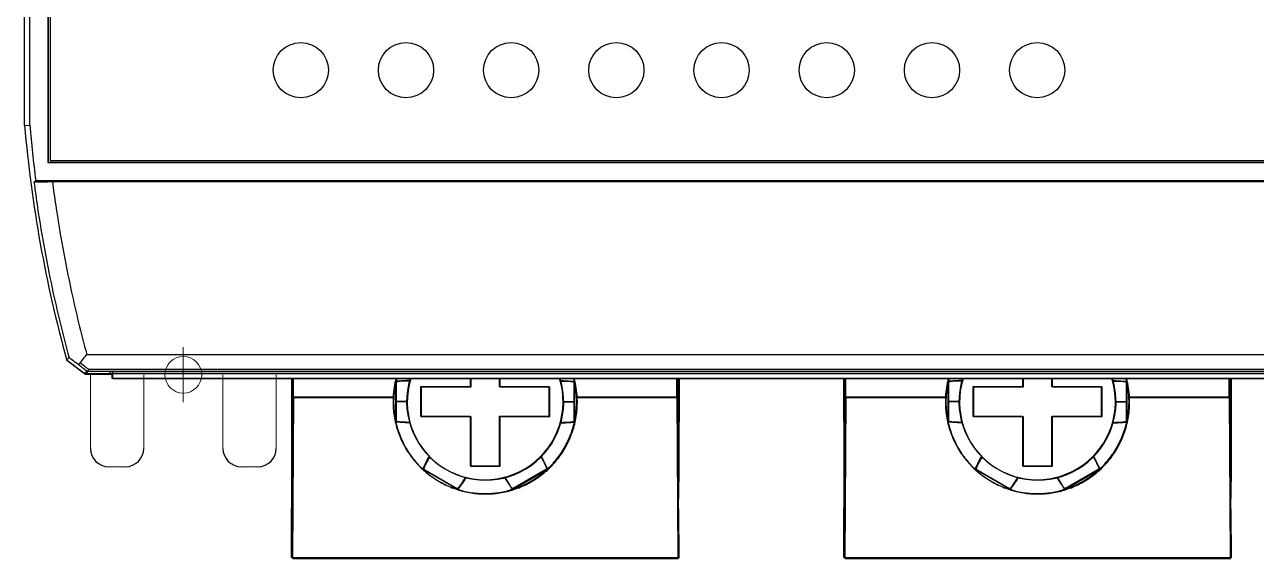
# Model space of a CAD drawing. Header units: millimetres. Extents: x 107 to 2900, y 85 to 3996.
# Drawn here: x 2151 to 2217.9, y 3483.7 to 3512.7 of the extents above; entities that cross this region are included whole.
import ezdxf
from ezdxf.lldxf.tags import DXFTag

# ---------------------------------------------------------------- set-up
doc = ezdxf.new("R2010")
doc.units = ezdxf.units.MM
doc.layers.add('2', color=7, linetype='Continuous')
tags = doc.linetypes.add('ACAD_ISO03W100', pattern=[30, 12, -18]).pattern_tags.tags
tags[6:7] = [DXFTag(74, 4), DXFTag(75, 0), DXFTag(340, '0'), DXFTag(46, 1.0), DXFTag(50, 0.0), DXFTag(44, 0.0), DXFTag(45, 0.0)]
tags[4:5] = [DXFTag(74, 4), DXFTag(75, 0), DXFTag(340, '0'), DXFTag(46, 1.0), DXFTag(50, 0.0), DXFTag(44, 0.0), DXFTag(45, 0.0)]

msp = doc.modelspace()

# ---------------------------------------------------------------- linework, layer by layer
at = {"color": 7, "linetype": 'Continuous'}
for p, q in [((2152.296, 3537.268), (2152.296, 3505.237)), ((2152.311, 3537.252), (2152.311, 3505.252)), ((2152.411, 3537.152), (2152.411, 3505.352)), ((2151.032, 3507.252), (2151.032, 3535.252)), ((2151.311, 3507.264), (2151.311, 3535.24)), ((2151.032, 3507.252), (2151.311, 3507.264)), ((2152.296, 3505.237), (2259.768, 3505.237)), ((2152.311, 3505.252), (2259.752, 3505.252)), ((2152.411, 3505.352), (2259.652, 3505.352)), ((2151.539, 3504.174), (2151.634, 3504.252)), ((2151.634, 3504.252), (2260.43, 3504.252)), ((2152.54, 3504.199), (2259.523, 3504.199)), ((2154.406, 3494.81), (2257.658, 3494.81)), ((2154.288, 3493.752), (2153.324, 3494.485)), ((2154.321, 3493.73), (2153.357, 3494.463)), ((2154.406, 3493.908), (2257.658, 3493.908)), ((2257.61, 3493.991), (2154.52, 3493.991)), ((2155.615, 3493.73), (2155.69, 3493.888)), ((2155.69, 3493.888), (2256.44, 3493.888)), ((2155.815, 3493.48), (2155.815, 3493.888)), ((2257.776, 3493.752), (2154.288, 3493.752)), ((2154.321, 3493.73), (2155.815, 3493.73)), ((2155.782, 3493.502), (2155.782, 3493.752)), ((2256.282, 3493.502), (2155.782, 3493.502)), ((2256.315, 3493.48), (2155.815, 3493.48)), ((2165.519, 3493.502), (2165.532, 3488.796)), ((2165.532, 3485.052), (2165.583, 3493.502)), ((2165.552, 3493.48), (2165.565, 3488.774)), ((2165.565, 3485.03), (2165.616, 3493.48)), ((2165.608, 3492.499), (2165.608, 3493.502)), ((2165.64, 3492.477), (2165.64, 3493.48)), ((2171.182, 3493.32), (2171.182, 3491.184)), ((2171.215, 3493.298), (2171.215, 3491.162)), ((2175.232, 3493.502), (2175.232, 3493.052)), ((2175.265, 3493.48), (2175.265, 3493.03)), ((2176.832, 3493.052), (2176.832, 3493.502)), ((2176.865, 3493.03), (2176.865, 3493.48)), ((2180.882, 3491.184), (2180.882, 3493.32)), ((2180.914, 3491.162), (2180.914, 3493.298)), ((2186.456, 3492.499), (2186.456, 3493.502)), ((2186.531, 3485.052), (2186.481, 3493.502)), ((2186.489, 3492.477), (2186.489, 3493.48)), ((2186.564, 3485.03), (2186.513, 3493.48)), ((2186.544, 3493.502), (2186.532, 3488.796)), ((2186.577, 3493.48), (2186.565, 3488.774)), ((2195.519, 3493.502), (2195.532, 3488.796)), ((2195.532, 3485.052), (2195.583, 3493.502)), ((2195.552, 3493.48), (2195.565, 3488.774)), ((2195.565, 3485.03), (2195.616, 3493.48)), ((2195.608, 3492.499), (2195.608, 3493.502)), ((2195.64, 3492.477), (2195.64, 3493.48)), ((2201.182, 3493.32), (2201.182, 3491.184)), ((2201.215, 3493.298), (2201.215, 3491.162)), ((2205.232, 3493.502), (2205.232, 3493.052)), ((2205.265, 3493.48), (2205.265, 3493.03)), ((2206.832, 3493.052), (2206.832, 3493.502)), ((2206.865, 3493.03), (2206.865, 3493.48)), ((2210.882, 3491.184), (2210.882, 3493.32)), ((2210.914, 3491.162), (2210.914, 3493.298)), ((2216.456, 3492.499), (2216.456, 3493.502)), ((2216.531, 3485.052), (2216.481, 3493.502)), ((2216.489, 3492.477), (2216.489, 3493.48)), ((2216.564, 3485.03), (2216.513, 3493.48)), ((2216.544, 3493.502), (2216.532, 3488.796)), ((2216.577, 3493.48), (2216.565, 3488.774)), ((2165.608, 3492.499), (2165.555, 3483.768)), ((2165.608, 3492.499), (2171.05, 3492.499)), ((2175.232, 3493.052), (2172.532, 3493.052)), ((2172.532, 3493.052), (2172.532, 3491.452)), ((2175.265, 3493.03), (2172.565, 3493.03)), ((2172.565, 3493.03), (2172.565, 3491.43)), ((2179.532, 3493.052), (2176.832, 3493.052)), ((2179.565, 3493.03), (2176.865, 3493.03)), ((2179.532, 3491.452), (2179.532, 3493.052)), ((2179.565, 3491.43), (2179.565, 3493.03)), ((2181.014, 3492.499), (2186.456, 3492.499)), ((2186.456, 3492.499), (2186.508, 3483.768)), ((2195.608, 3492.499), (2195.555, 3483.768)), ((2195.608, 3492.499), (2201.05, 3492.499)), ((2202.532, 3493.052), (2202.532, 3491.452)), ((2205.232, 3493.052), (2202.532, 3493.052)), ((2205.265, 3493.03), (2202.565, 3493.03)), ((2202.565, 3493.03), (2202.565, 3491.43)), ((2209.532, 3493.052), (2206.832, 3493.052)), ((2209.565, 3493.03), (2206.865, 3493.03)), ((2209.532, 3491.452), (2209.532, 3493.052)), ((2209.565, 3491.43), (2209.565, 3493.03)), ((2211.014, 3492.499), (2216.456, 3492.499)), ((2216.456, 3492.499), (2216.508, 3483.768)), ((2165.64, 3492.477), (2165.588, 3483.746)), ((2165.64, 3492.477), (2171.083, 3492.477)), ((2171.782, 3492.252), (2171.182, 3492.252)), ((2171.815, 3492.23), (2171.215, 3492.23)), ((2180.282, 3492.252), (2180.882, 3492.252)), ((2180.315, 3492.23), (2180.914, 3492.23)), ((2181.047, 3492.477), (2186.489, 3492.477)), ((2186.489, 3492.477), (2186.541, 3483.746)), ((2195.64, 3492.477), (2195.588, 3483.746)), ((2195.64, 3492.477), (2201.083, 3492.477)), ((2201.782, 3492.252), (2201.182, 3492.252)), ((2201.815, 3492.23), (2201.215, 3492.23)), ((2210.282, 3492.252), (2210.882, 3492.252)), ((2210.315, 3492.23), (2210.914, 3492.23)), ((2211.047, 3492.477), (2216.489, 3492.477)), ((2216.489, 3492.477), (2216.541, 3483.746)), ((2172.532, 3491.452), (2175.232, 3491.452)), ((2172.565, 3491.43), (2175.265, 3491.43)), ((2175.232, 3491.452), (2175.232, 3488.752)), ((2175.265, 3491.43), (2175.265, 3488.73)), ((2176.832, 3488.752), (2176.832, 3491.452)), ((2176.832, 3491.452), (2179.532, 3491.452)), ((2176.865, 3491.43), (2179.565, 3491.43)), ((2176.865, 3488.73), (2176.865, 3491.43)), ((2202.532, 3491.452), (2205.232, 3491.452)), ((2202.565, 3491.43), (2205.265, 3491.43)), ((2205.232, 3491.452), (2205.232, 3488.752)), ((2205.265, 3491.43), (2205.265, 3488.73)), ((2206.832, 3491.452), (2209.532, 3491.452)), ((2206.832, 3488.752), (2206.832, 3491.452)), ((2206.865, 3488.73), (2206.865, 3491.43)), ((2206.865, 3491.43), (2209.565, 3491.43)), ((2165.532, 3488.796), (2165.544, 3486.982)), ((2165.565, 3488.774), (2165.577, 3486.96)), ((2172.682, 3488.586), (2174.532, 3487.518)), ((2172.715, 3488.564), (2174.565, 3487.496)), ((2175.232, 3488.752), (2176.832, 3488.752)), ((2175.265, 3488.73), (2176.865, 3488.73)), ((2177.532, 3487.518), (2179.382, 3488.586)), ((2177.565, 3487.496), (2179.415, 3488.564)), ((2186.532, 3488.796), (2186.52, 3486.982)), ((2186.565, 3488.774), (2186.553, 3486.96)), ((2195.532, 3488.796), (2195.544, 3486.982)), ((2195.565, 3488.774), (2195.577, 3486.96)), ((2202.682, 3488.586), (2204.532, 3487.518)), ((2202.715, 3488.564), (2204.565, 3487.496)), ((2205.232, 3488.752), (2206.832, 3488.752)), ((2205.265, 3488.73), (2206.865, 3488.73)), ((2207.532, 3487.518), (2209.382, 3488.586)), ((2207.565, 3487.496), (2209.415, 3488.564)), ((2216.532, 3488.796), (2216.52, 3486.982)), ((2216.565, 3488.774), (2216.553, 3486.96)), ((2165.533, 3483.775), (2165.532, 3485.052)), ((2165.566, 3483.752), (2165.565, 3485.03)), ((2186.531, 3485.052), (2186.531, 3483.775)), ((2186.564, 3485.03), (2186.564, 3483.752)), ((2195.533, 3483.775), (2195.532, 3485.052)), ((2195.566, 3483.752), (2195.565, 3485.03)), ((2216.531, 3485.052), (2216.531, 3483.775)), ((2216.564, 3485.03), (2216.564, 3483.752)), ((2165.555, 3483.768), (2165.533, 3483.775)), ((2165.555, 3483.768), (2186.508, 3483.768)), ((2165.566, 3483.768), (2165.566, 3483.752)), ((2165.566, 3483.752), (2167.418, 3483.752)), ((2165.588, 3483.746), (2165.566, 3483.752)), ((2165.588, 3483.746), (2186.541, 3483.746)), ((2165.599, 3483.746), (2165.599, 3483.73)), ((2165.599, 3483.73), (2167.451, 3483.73)), ((2165.652, 3483.752), (2165.652, 3483.768)), ((2165.685, 3483.73), (2165.685, 3483.746)), ((2167.418, 3483.752), (2167.418, 3483.768)), ((2167.428, 3483.768), (2167.428, 3483.752)), ((2167.428, 3483.752), (2186.498, 3483.752)), ((2167.437, 3483.752), (2167.437, 3483.768)), ((2167.451, 3483.73), (2167.451, 3483.746)), ((2167.461, 3483.746), (2167.461, 3483.73)), ((2167.461, 3483.73), (2186.531, 3483.73)), ((2167.467, 3483.752), (2167.467, 3483.768)), ((2167.47, 3483.73), (2167.47, 3483.746)), ((2167.5, 3483.73), (2167.5, 3483.746)), ((2184.596, 3483.752), (2184.596, 3483.768)), ((2184.627, 3483.768), (2184.626, 3483.752)), ((2184.629, 3483.73), (2184.629, 3483.746)), ((2184.635, 3483.752), (2184.635, 3483.768)), ((2184.646, 3483.768), (2184.646, 3483.752)), ((2184.659, 3483.746), (2184.659, 3483.73)), ((2184.668, 3483.73), (2184.668, 3483.746)), ((2184.679, 3483.746), (2184.679, 3483.73)), ((2186.412, 3483.768), (2186.412, 3483.752)), ((2186.445, 3483.746), (2186.445, 3483.73)), ((2186.498, 3483.768), (2186.498, 3483.752)), ((2186.508, 3483.768), (2186.531, 3483.775)), ((2186.531, 3483.746), (2186.531, 3483.73)), ((2186.541, 3483.746), (2186.564, 3483.752)), ((2195.555, 3483.768), (2195.533, 3483.775)), ((2195.555, 3483.768), (2216.508, 3483.768)), ((2195.566, 3483.768), (2195.566, 3483.752)), ((2195.566, 3483.752), (2197.418, 3483.752)), ((2195.588, 3483.746), (2195.566, 3483.752)), ((2195.588, 3483.746), (2216.541, 3483.746)), ((2195.599, 3483.746), (2195.599, 3483.73)), ((2195.599, 3483.73), (2197.451, 3483.73)), ((2195.652, 3483.752), (2195.652, 3483.768)), ((2195.685, 3483.73), (2195.685, 3483.746)), ((2197.418, 3483.752), (2197.418, 3483.768)), ((2197.428, 3483.768), (2197.428, 3483.752)), ((2197.428, 3483.752), (2216.498, 3483.752)), ((2197.437, 3483.752), (2197.437, 3483.768)), ((2197.451, 3483.73), (2197.451, 3483.746)), ((2197.461, 3483.746), (2197.461, 3483.73)), ((2197.461, 3483.73), (2216.531, 3483.73)), ((2197.467, 3483.752), (2197.467, 3483.768)), ((2197.47, 3483.73), (2197.47, 3483.746)), ((2197.5, 3483.73), (2197.5, 3483.746)), ((2214.596, 3483.752), (2214.596, 3483.768)), ((2214.627, 3483.768), (2214.626, 3483.752)), ((2214.629, 3483.73), (2214.629, 3483.746)), ((2214.635, 3483.752), (2214.635, 3483.768)), ((2214.646, 3483.768), (2214.646, 3483.752)), ((2214.659, 3483.746), (2214.659, 3483.73)), ((2214.668, 3483.73), (2214.668, 3483.746)), ((2214.679, 3483.746), (2214.679, 3483.73)), ((2216.412, 3483.768), (2216.412, 3483.752)), ((2216.445, 3483.746), (2216.445, 3483.73)), ((2216.498, 3483.768), (2216.498, 3483.752)), ((2216.508, 3483.768), (2216.531, 3483.775)), ((2216.531, 3483.746), (2216.531, 3483.73)), ((2216.541, 3483.746), (2216.564, 3483.752))]:
    msp.add_line(p, q, dxfattribs=at)
for centre in [(2166.032, 3510.252), (2171.746, 3510.252), (2177.46, 3510.252), (2183.174, 3510.252), (2188.888, 3510.252), (2194.602, 3510.252), (2200.316, 3510.252), (2206.032, 3510.252)]:
    msp.add_circle(centre, 1.5, dxfattribs=at)
for centre, radius, start, end in [((2220.78, 3513.187), 70, 184.86354, 195.49639), ((2220.78, 3513.187), 69.721, 184.87328, 187.36279), ((2176.032, 3492.252), 4.988, 165.44905, 177.16164), ((2176.065, 3492.23), 4.988, 165.44905, 177.16164), ((2174.182, 3493.32), 3, 178.50045, 180), ((2174.215, 3493.298), 3, 178.50045, 180), ((2176.032, 3492.252), 4.25, 162.85574, 17.14426), ((2176.065, 3492.23), 4.25, 162.85574, 17.14426), ((2176.032, 3492.252), 4.988, 2.83836, 14.55095), ((2177.882, 3493.32), 3, 0, 1.49895), ((2176.065, 3492.23), 4.988, 2.83836, 14.55095), ((2177.915, 3493.298), 3, 0, 1.49895), ((2206.032, 3492.252), 4.988, 165.44905, 177.16164), ((2206.065, 3492.23), 4.988, 165.44905, 177.16164), ((2204.182, 3493.32), 3, 178.50045, 180), ((2204.215, 3493.298), 3, 178.50045, 180), ((2206.032, 3492.252), 4.25, 162.85574, 17.14426), ((2206.065, 3492.23), 4.25, 162.85574, 17.14426), ((2206.032, 3492.252), 4.988, 2.83836, 14.55095), ((2207.882, 3493.32), 3, 0, 1.49895), ((2206.065, 3492.23), 4.988, 2.83836, 14.55095), ((2207.915, 3493.298), 3, 0, 1.49895), ((2174.182, 3491.184), 3, 180, 181.29858), ((2174.215, 3491.162), 3, 180, 181.29858), ((2177.882, 3491.184), 3, 358.7008, 0), ((2177.915, 3491.162), 3, 358.7008, 0), ((2204.182, 3491.184), 3, 180, 181.29858), ((2204.215, 3491.162), 3, 180, 181.29858), ((2207.882, 3491.184), 3, 358.7008, 0), ((2207.915, 3491.162), 3, 358.7008, 0), ((2155.601, 3489.707), 1, 180, 270), ((2156.501, 3489.707), 1, 270, 0), ((2162.801, 3489.707), 1, 180, 270), ((2163.701, 3489.707), 1, 270, 0), ((2174.182, 3491.184), 3, 237.11814, 240), ((2174.215, 3491.162), 3, 237.11814, 240), ((2177.882, 3491.184), 3, 300, 302.88139), ((2177.915, 3491.162), 3, 300, 302.88139), ((2204.182, 3491.184), 3, 237.11814, 240), ((2204.215, 3491.162), 3, 237.11814, 240), ((2207.882, 3491.184), 3, 300, 302.88139), ((2207.915, 3491.162), 3, 300, 302.88139), ((2176.032, 3490.116), 3, 240, 242.90654), ((2176.065, 3490.094), 3, 240, 242.90654), ((2176.032, 3490.116), 3, 297.0921, 300), ((2176.065, 3490.094), 3, 297.0921, 300), ((2206.032, 3490.116), 3, 240, 242.90654), ((2206.065, 3490.094), 3, 240, 242.90654), ((2206.032, 3490.116), 3, 297.0921, 300), ((2206.065, 3490.094), 3, 297.0921, 300)]:
    msp.add_arc(centre, radius, start, end, dxfattribs=at)
for points, knots in [([(2151.539, 3504.174), (2151.65, 3504.177), (2151.873, 3504.182), (2152.207, 3504.191), (2152.429, 3504.196), (2152.54, 3504.199)], [0, 0, 0, 0, 0.334484, 0.668417, 1.001797, 1.001797, 1.001797, 1.001797]), ([(2151.539, 3504.174), (2151.598, 3503.712), (2151.881, 3501.683), (2152.468, 3498.491), (2153.129, 3495.793), (2153.442, 3494.642)], [0, 0, 0, 0, 1.397176, 6.146299, 9.726751, 9.726751, 9.726751, 9.726751]), ([(2152.54, 3504.199), (2152.596, 3503.767), (2152.872, 3501.779), (2153.445, 3498.635), (2154.097, 3495.955), (2154.406, 3494.81)], [0, 0, 0, 0, 1.305453, 6.022465, 9.578035, 9.578035, 9.578035, 9.578035]), ([(2153.442, 3494.642), (2153.429, 3494.624), (2153.403, 3494.589), (2153.364, 3494.537), (2153.338, 3494.502), (2153.324, 3494.485)], [0, 0, 0, 0, 0.0654348, 0.1308306, 0.1961875, 0.1961875, 0.1961875, 0.1961875]), ([(2153.442, 3494.642), (2153.532, 3494.576), (2153.712, 3494.446), (2153.892, 3494.316), (2153.981, 3494.251)], [0, 0, 0, 0, 0.3333478, 0.6655881, 0.6655881, 0.6655881, 0.6655881]), ([(2153.981, 3494.251), (2154.052, 3494.344), (2154.193, 3494.531), (2154.335, 3494.717), (2154.406, 3494.81)], [0, 0, 0, 0, 0.350768, 0.7022006, 0.7022006, 0.7022006, 0.7022006]), ([(2153.981, 3494.251), (2154.052, 3494.194), (2154.193, 3494.079), (2154.335, 3493.965), (2154.406, 3493.908)], [0, 0, 0, 0, 0.2730398, 0.5461073, 0.5461073, 0.5461073, 0.5461073]), ([(2154.044, 3494.365), (2154.123, 3494.303), (2154.282, 3494.178), (2154.44, 3494.053), (2154.52, 3493.991)], [0, 0, 0, 0, 0.302627, 0.6053021, 0.6053021, 0.6053021, 0.6053021]), ([(2154.406, 3493.908), (2154.393, 3493.89), (2154.366, 3493.856), (2154.327, 3493.804), (2154.301, 3493.769), (2154.288, 3493.752)], [0, 0, 0, 0, 0.0650844, 0.1301307, 0.1951387, 0.1951387, 0.1951387, 0.1951387]), ([(2154.52, 3493.991), (2154.498, 3493.962), (2154.453, 3493.904), (2154.387, 3493.817), (2154.343, 3493.759), (2154.321, 3493.73)], [0, 0, 0, 0, 0.1094868, 0.2188868, 0.3282, 0.3282, 0.3282, 0.3282]), ([(2171.936, 3493.388), (2171.855, 3493.387), (2171.702, 3493.383), (2171.5, 3493.372), (2171.331, 3493.36), (2171.249, 3493.343), (2171.182, 3493.333), (2171.182, 3493.32)], [0, 0, 0, 0, 0.2450115, 0.4560913, 0.618741, 0.72209, 0.7614164, 0.7614164, 0.7614164, 0.7614164]), ([(2171.969, 3493.366), (2171.888, 3493.364), (2171.735, 3493.361), (2171.533, 3493.35), (2171.364, 3493.338), (2171.282, 3493.321), (2171.215, 3493.311), (2171.215, 3493.298)], [0, 0, 0, 0, 0.2450115, 0.4560913, 0.618741, 0.72209, 0.7614164, 0.7614164, 0.7614164, 0.7614164]), ([(2180.127, 3493.388), (2180.209, 3493.387), (2180.362, 3493.383), (2180.564, 3493.372), (2180.732, 3493.36), (2180.815, 3493.343), (2180.882, 3493.333), (2180.882, 3493.32)], [0, 0, 0, 0, 0.2450029, 0.4560786, 0.6187298, 0.7220862, 0.7614235, 0.7614235, 0.7614235, 0.7614235]), ([(2180.16, 3493.366), (2180.242, 3493.364), (2180.395, 3493.361), (2180.597, 3493.35), (2180.765, 3493.338), (2180.847, 3493.321), (2180.914, 3493.311), (2180.914, 3493.298)], [0, 0, 0, 0, 0.2450029, 0.4560786, 0.6187298, 0.7220862, 0.7614235, 0.7614235, 0.7614235, 0.7614235]), ([(2201.936, 3493.388), (2201.855, 3493.387), (2201.702, 3493.383), (2201.5, 3493.372), (2201.331, 3493.36), (2201.249, 3493.343), (2201.182, 3493.333), (2201.182, 3493.32)], [0, 0, 0, 0, 0.2450115, 0.4560913, 0.618741, 0.72209, 0.7614164, 0.7614164, 0.7614164, 0.7614164]), ([(2201.969, 3493.366), (2201.888, 3493.364), (2201.735, 3493.361), (2201.533, 3493.35), (2201.364, 3493.338), (2201.282, 3493.321), (2201.215, 3493.311), (2201.215, 3493.298)], [0, 0, 0, 0, 0.2450115, 0.4560913, 0.618741, 0.72209, 0.7614164, 0.7614164, 0.7614164, 0.7614164]), ([(2210.127, 3493.388), (2210.209, 3493.387), (2210.362, 3493.383), (2210.564, 3493.372), (2210.732, 3493.36), (2210.815, 3493.343), (2210.882, 3493.333), (2210.882, 3493.32)], [0, 0, 0, 0, 0.2450029, 0.4560786, 0.6187298, 0.7220862, 0.7614235, 0.7614235, 0.7614235, 0.7614235]), ([(2210.16, 3493.366), (2210.242, 3493.364), (2210.395, 3493.361), (2210.597, 3493.35), (2210.765, 3493.338), (2210.847, 3493.321), (2210.914, 3493.311), (2210.914, 3493.298)], [0, 0, 0, 0, 0.2450029, 0.4560786, 0.6187298, 0.7220862, 0.7614235, 0.7614235, 0.7614235, 0.7614235]), ([(2171.05, 3492.499), (2171.035, 3492.221), (2171.052, 3491.663), (2171.217, 3490.844), (2171.514, 3490.068), (2171.931, 3489.356), (2172.454, 3488.729), (2173.065, 3488.199), (2173.746, 3487.779), (2174.48, 3487.474), (2175.247, 3487.289), (2175.771, 3487.248), (2176.032, 3487.248)], [0, 0, 0, 0, 0.835004, 1.667068, 2.494873, 3.316355, 4.129748, 4.934632, 5.731491, 6.521829, 7.307578, 8.090033, 8.090033, 8.090033, 8.090033]), ([(2176.032, 3487.248), (2176.293, 3487.248), (2176.816, 3487.289), (2177.584, 3487.474), (2178.317, 3487.779), (2178.999, 3488.199), (2179.61, 3488.729), (2180.133, 3489.356), (2180.55, 3490.068), (2180.846, 3490.844), (2181.011, 3491.663), (2181.029, 3492.221), (2181.014, 3492.499)], [0, 0, 0, 0, 0.782456, 1.568205, 2.358543, 3.155402, 3.960285, 4.773678, 5.59516, 6.422966, 7.255029, 8.090033, 8.090033, 8.090033, 8.090033]), ([(2201.05, 3492.499), (2201.035, 3492.221), (2201.052, 3491.663), (2201.217, 3490.844), (2201.514, 3490.068), (2201.931, 3489.356), (2202.454, 3488.729), (2203.065, 3488.199), (2203.746, 3487.779), (2204.48, 3487.474), (2205.247, 3487.289), (2205.771, 3487.248), (2206.032, 3487.248)], [0, 0, 0, 0, 0.835004, 1.667068, 2.494873, 3.316355, 4.129748, 4.934632, 5.731491, 6.521829, 7.307578, 8.090033, 8.090033, 8.090033, 8.090033]), ([(2206.032, 3487.248), (2206.293, 3487.248), (2206.816, 3487.289), (2207.584, 3487.474), (2208.317, 3487.779), (2208.999, 3488.199), (2209.61, 3488.729), (2210.133, 3489.356), (2210.55, 3490.068), (2210.846, 3490.844), (2211.011, 3491.663), (2211.029, 3492.221), (2211.014, 3492.499)], [0, 0, 0, 0, 0.782456, 1.568205, 2.358543, 3.155402, 3.960285, 4.773678, 5.59516, 6.422966, 7.255029, 8.090033, 8.090033, 8.090033, 8.090033]), ([(2171.083, 3492.477), (2171.068, 3492.199), (2171.085, 3491.64), (2171.25, 3490.822), (2171.547, 3490.045), (2171.964, 3489.334), (2172.487, 3488.706), (2173.098, 3488.177), (2173.779, 3487.756), (2174.513, 3487.451), (2175.28, 3487.267), (2175.804, 3487.226), (2176.065, 3487.226)], [0, 0, 0, 0, 0.835004, 1.667068, 2.494873, 3.316355, 4.129748, 4.934632, 5.731491, 6.521829, 7.307578, 8.090033, 8.090033, 8.090033, 8.090033]), ([(2176.065, 3487.226), (2176.326, 3487.226), (2176.849, 3487.267), (2177.617, 3487.451), (2178.35, 3487.756), (2179.032, 3488.177), (2179.643, 3488.706), (2180.165, 3489.334), (2180.583, 3490.045), (2180.879, 3490.822), (2181.044, 3491.64), (2181.062, 3492.199), (2181.047, 3492.477)], [0, 0, 0, 0, 0.782456, 1.568205, 2.358543, 3.155402, 3.960285, 4.773678, 5.59516, 6.422966, 7.255029, 8.090033, 8.090033, 8.090033, 8.090033]), ([(2201.083, 3492.477), (2201.068, 3492.199), (2201.085, 3491.64), (2201.25, 3490.822), (2201.547, 3490.045), (2201.964, 3489.334), (2202.487, 3488.706), (2203.098, 3488.177), (2203.779, 3487.756), (2204.513, 3487.451), (2205.28, 3487.267), (2205.804, 3487.226), (2206.065, 3487.226)], [0, 0, 0, 0, 0.835004, 1.667068, 2.494873, 3.316355, 4.129748, 4.934632, 5.731491, 6.521829, 7.307578, 8.090033, 8.090033, 8.090033, 8.090033]), ([(2206.065, 3487.226), (2206.326, 3487.226), (2206.849, 3487.267), (2207.617, 3487.451), (2208.35, 3487.756), (2209.032, 3488.177), (2209.643, 3488.706), (2210.165, 3489.334), (2210.583, 3490.045), (2210.879, 3490.822), (2211.044, 3491.64), (2211.062, 3492.199), (2211.047, 3492.477)], [0, 0, 0, 0, 0.782456, 1.568205, 2.358543, 3.155402, 3.960285, 4.773678, 5.59516, 6.422966, 7.255029, 8.090033, 8.090033, 8.090033, 8.090033]), ([(2171.937, 3491.116), (2171.855, 3491.118), (2171.702, 3491.122), (2171.5, 3491.133), (2171.331, 3491.144), (2171.249, 3491.161), (2171.182, 3491.171), (2171.182, 3491.184)], [0, 0, 0, 0, 0.2450029, 0.4560786, 0.6187298, 0.7220862, 0.7614235, 0.7614235, 0.7614235, 0.7614235]), ([(2171.969, 3491.094), (2171.888, 3491.095), (2171.735, 3491.099), (2171.533, 3491.11), (2171.364, 3491.122), (2171.282, 3491.139), (2171.215, 3491.149), (2171.215, 3491.162)], [0, 0, 0, 0, 0.2450029, 0.4560786, 0.6187298, 0.7220862, 0.7614235, 0.7614235, 0.7614235, 0.7614235]), ([(2180.127, 3491.116), (2180.209, 3491.118), (2180.362, 3491.122), (2180.564, 3491.133), (2180.732, 3491.144), (2180.815, 3491.161), (2180.882, 3491.171), (2180.882, 3491.184)], [0, 0, 0, 0, 0.2450115, 0.4560913, 0.618741, 0.72209, 0.7614164, 0.7614164, 0.7614164, 0.7614164]), ([(2180.16, 3491.094), (2180.242, 3491.095), (2180.395, 3491.099), (2180.597, 3491.11), (2180.765, 3491.122), (2180.847, 3491.139), (2180.915, 3491.149), (2180.914, 3491.162)], [0, 0, 0, 0, 0.2450115, 0.4560913, 0.618741, 0.72209, 0.7614164, 0.7614164, 0.7614164, 0.7614164]), ([(2201.937, 3491.116), (2201.855, 3491.118), (2201.702, 3491.122), (2201.5, 3491.133), (2201.331, 3491.144), (2201.249, 3491.161), (2201.182, 3491.171), (2201.182, 3491.184)], [0, 0, 0, 0, 0.2450029, 0.4560786, 0.6187298, 0.7220862, 0.7614235, 0.7614235, 0.7614235, 0.7614235]), ([(2201.969, 3491.094), (2201.888, 3491.095), (2201.735, 3491.099), (2201.533, 3491.11), (2201.364, 3491.122), (2201.282, 3491.139), (2201.215, 3491.149), (2201.215, 3491.162)], [0, 0, 0, 0, 0.2450029, 0.4560786, 0.6187298, 0.7220862, 0.7614235, 0.7614235, 0.7614235, 0.7614235]), ([(2210.127, 3491.116), (2210.209, 3491.118), (2210.362, 3491.122), (2210.564, 3491.133), (2210.732, 3491.144), (2210.815, 3491.161), (2210.882, 3491.171), (2210.882, 3491.184)], [0, 0, 0, 0, 0.2450115, 0.4560913, 0.618741, 0.72209, 0.7614164, 0.7614164, 0.7614164, 0.7614164]), ([(2210.16, 3491.094), (2210.242, 3491.095), (2210.395, 3491.099), (2210.597, 3491.11), (2210.765, 3491.122), (2210.847, 3491.139), (2210.915, 3491.149), (2210.914, 3491.162)], [0, 0, 0, 0, 0.2450115, 0.4560913, 0.618741, 0.72209, 0.7614164, 0.7614164, 0.7614164, 0.7614164]), ([(2173, 3489.274), (2172.961, 3489.202), (2172.888, 3489.068), (2172.796, 3488.887), (2172.722, 3488.736), (2172.696, 3488.656), (2172.671, 3488.593), (2172.682, 3488.586)], [0, 0, 0, 0, 0.245014, 0.4560947, 0.6187433, 0.722089, 0.7614107, 0.7614107, 0.7614107, 0.7614107]), ([(2173.033, 3489.251), (2172.994, 3489.18), (2172.921, 3489.045), (2172.829, 3488.865), (2172.755, 3488.713), (2172.729, 3488.633), (2172.704, 3488.57), (2172.715, 3488.564)], [0, 0, 0, 0, 0.245014, 0.4560947, 0.6187433, 0.722089, 0.7614107, 0.7614107, 0.7614107, 0.7614107]), ([(2179.063, 3489.274), (2179.103, 3489.202), (2179.176, 3489.068), (2179.268, 3488.887), (2179.342, 3488.736), (2179.368, 3488.656), (2179.393, 3488.593), (2179.382, 3488.586)], [0, 0, 0, 0, 0.2450027, 0.4560782, 0.6187292, 0.7220854, 0.7614223, 0.7614223, 0.7614223, 0.7614223]), ([(2179.096, 3489.251), (2179.136, 3489.18), (2179.209, 3489.045), (2179.301, 3488.865), (2179.375, 3488.713), (2179.401, 3488.633), (2179.426, 3488.57), (2179.415, 3488.564)], [0, 0, 0, 0, 0.2450027, 0.4560782, 0.6187292, 0.7220854, 0.7614223, 0.7614223, 0.7614223, 0.7614223]), ([(2203, 3489.274), (2202.961, 3489.202), (2202.888, 3489.068), (2202.796, 3488.887), (2202.722, 3488.736), (2202.696, 3488.656), (2202.671, 3488.593), (2202.682, 3488.586)], [0, 0, 0, 0, 0.245014, 0.4560947, 0.6187433, 0.722089, 0.7614107, 0.7614107, 0.7614107, 0.7614107]), ([(2203.033, 3489.251), (2202.994, 3489.18), (2202.921, 3489.045), (2202.829, 3488.865), (2202.755, 3488.713), (2202.729, 3488.633), (2202.704, 3488.57), (2202.715, 3488.564)], [0, 0, 0, 0, 0.245014, 0.4560947, 0.6187433, 0.722089, 0.7614107, 0.7614107, 0.7614107, 0.7614107]), ([(2209.063, 3489.274), (2209.103, 3489.202), (2209.176, 3489.068), (2209.268, 3488.887), (2209.342, 3488.736), (2209.368, 3488.656), (2209.393, 3488.593), (2209.382, 3488.586)], [0, 0, 0, 0, 0.2450027, 0.4560782, 0.6187292, 0.7220854, 0.7614223, 0.7614223, 0.7614223, 0.7614223]), ([(2209.096, 3489.251), (2209.136, 3489.18), (2209.209, 3489.045), (2209.301, 3488.865), (2209.375, 3488.713), (2209.401, 3488.633), (2209.426, 3488.57), (2209.415, 3488.564)], [0, 0, 0, 0, 0.2450027, 0.4560782, 0.6187292, 0.7220854, 0.7614223, 0.7614223, 0.7614223, 0.7614223]), ([(2174.968, 3488.138), (2174.926, 3488.068), (2174.846, 3487.937), (2174.735, 3487.767), (2174.641, 3487.628), (2174.585, 3487.565), (2174.543, 3487.512), (2174.532, 3487.518)], [0, 0, 0, 0, 0.2450028, 0.4560784, 0.6187295, 0.7220858, 0.7614231, 0.7614231, 0.7614231, 0.7614231]), ([(2175.001, 3488.115), (2174.959, 3488.045), (2174.879, 3487.915), (2174.768, 3487.745), (2174.674, 3487.605), (2174.618, 3487.542), (2174.576, 3487.489), (2174.565, 3487.496)], [0, 0, 0, 0, 0.2450028, 0.4560784, 0.6187295, 0.7220858, 0.7614231, 0.7614231, 0.7614231, 0.7614231]), ([(2177.096, 3488.138), (2177.138, 3488.068), (2177.218, 3487.937), (2177.328, 3487.767), (2177.422, 3487.628), (2177.478, 3487.565), (2177.521, 3487.512), (2177.532, 3487.518)], [0, 0, 0, 0, 0.2450141, 0.4560949, 0.6187436, 0.7220894, 0.7614113, 0.7614113, 0.7614113, 0.7614113]), ([(2177.129, 3488.115), (2177.171, 3488.045), (2177.251, 3487.915), (2177.361, 3487.745), (2177.455, 3487.605), (2177.511, 3487.542), (2177.553, 3487.489), (2177.565, 3487.496)], [0, 0, 0, 0, 0.2450141, 0.4560949, 0.6187436, 0.7220894, 0.7614113, 0.7614113, 0.7614113, 0.7614113]), ([(2204.968, 3488.138), (2204.926, 3488.068), (2204.846, 3487.937), (2204.735, 3487.767), (2204.641, 3487.628), (2204.585, 3487.565), (2204.543, 3487.512), (2204.532, 3487.518)], [0, 0, 0, 0, 0.2450028, 0.4560784, 0.6187295, 0.7220858, 0.7614231, 0.7614231, 0.7614231, 0.7614231]), ([(2205.001, 3488.115), (2204.959, 3488.045), (2204.879, 3487.915), (2204.768, 3487.745), (2204.674, 3487.605), (2204.618, 3487.542), (2204.576, 3487.489), (2204.565, 3487.496)], [0, 0, 0, 0, 0.2450028, 0.4560784, 0.6187295, 0.7220858, 0.7614231, 0.7614231, 0.7614231, 0.7614231]), ([(2207.096, 3488.138), (2207.138, 3488.068), (2207.218, 3487.937), (2207.328, 3487.767), (2207.422, 3487.628), (2207.478, 3487.565), (2207.521, 3487.512), (2207.532, 3487.518)], [0, 0, 0, 0, 0.2450141, 0.4560949, 0.6187436, 0.7220894, 0.7614113, 0.7614113, 0.7614113, 0.7614113]), ([(2207.129, 3488.115), (2207.171, 3488.045), (2207.251, 3487.915), (2207.361, 3487.745), (2207.455, 3487.605), (2207.511, 3487.542), (2207.553, 3487.489), (2207.565, 3487.496)], [0, 0, 0, 0, 0.2450141, 0.4560949, 0.6187436, 0.7220894, 0.7614113, 0.7614113, 0.7614113, 0.7614113])]:
    msp.add_open_spline(points, degree=3, knots=knots, dxfattribs=at)
at = {"layer": '2', "linetype": 'ACAD_ISO03W100', "lineweight": 5}
for p, q in [((2159.651, 3495.207), (2159.651, 3492.207)), ((2154.601, 3489.707), (2154.601, 3493.707)), ((2157.501, 3489.707), (2157.501, 3493.707)), ((2161.801, 3493.707), (2161.801, 3489.707)), ((2164.701, 3493.707), (2164.701, 3489.707)), ((2156.501, 3488.707), (2155.601, 3488.707)), ((2163.701, 3488.707), (2162.801, 3488.707))]:
    msp.add_line(p, q, dxfattribs=at)
msp.add_circle((2159.651, 3493.707), 1, dxfattribs=at)

doc.saveas('drawing.dxf')
